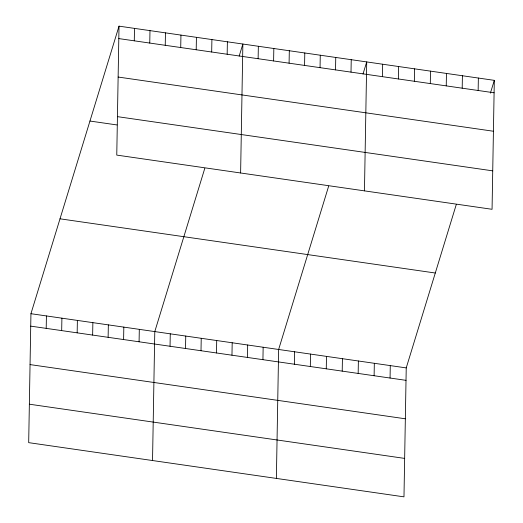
<?xml version="1.0" encoding="UTF-8"?>
<svg xmlns="http://www.w3.org/2000/svg" width="523" height="523" viewBox="0 0 523 523"><rect width="100%" height="100%" fill="white"/><g stroke="black" fill="none" stroke-linecap="round" stroke-linejoin="round"><path stroke-width="0.78" d="M119.022 26.15L116.766 155.096L492.058 209.298L494.313 80.352L119.022 26.15L30.942 313.702L28.687 442.648L403.978 496.85L406.234 367.904L456.259 204.571M46.201 328.372L46.423 315.938M61.681 330.608L61.904 318.174M77.162 332.844L77.384 320.409M92.643 335.08L92.865 322.645M108.124 337.315L108.346 324.881M123.605 339.551L123.827 327.117M134.28 40.827L134.503 28.386M139.085 341.787L139.308 329.353M149.761 43.063L149.983 30.622M152.533 460.534L154.788 331.589L204.813 168.256M165.242 45.298L165.464 32.857M170.047 346.259L170.269 333.824M180.723 47.534L180.945 35.093M185.528 348.495L185.75 336.06M196.203 49.77L196.426 37.329M201.009 350.73L201.231 338.296M211.684 52.006L211.907 39.565M216.489 352.966L216.712 340.532M227.165 54.242L227.387 41.801M231.97 355.202L232.192 342.768M240.613 172.982L242.868 44.037L239.174 56.085M247.451 357.438L247.673 345.003M258.127 58.713L258.349 46.272M262.932 359.674L263.154 347.239M273.607 60.949L273.83 48.508M276.379 478.421L278.635 349.475L328.66 186.142M289.088 63.185L289.311 50.744M294.364 364.217L294.58 351.776M304.569 65.421L304.791 52.98M310.316 366.518L310.531 354.078M320.05 67.657L320.272 55.216M326.267 368.826L326.483 356.385M335.531 69.892L335.753 57.452M342.212 371.127L342.434 358.686M351.011 72.128L351.234 59.687M358.163 373.429L358.379 360.994M364.459 190.869L366.715 61.923L363.021 73.972M374.115 375.736L374.331 363.295M382.444 76.665L382.659 64.224M390.066 378.037L390.282 365.597M398.395 78.966L398.611 66.532M414.347 81.274L414.562 68.833M430.298 83.575L430.514 71.135M446.243 85.883L446.459 73.442M462.195 88.184L462.41 75.743M478.146 90.486L478.362 78.051M490.391 93.153L494.313 80.352M118.799 38.591L494.098 92.793M118.133 77.038L493.424 131.24M117.44 116.649L492.731 170.851M89.949 121.042L117.041 124.951M60.008 218.81L435.299 273.013M30.942 313.702L406.234 367.904M30.72 326.136L406.011 380.339M30.053 364.59L405.345 418.792M29.36 404.201L404.652 458.403"/></g></svg>
